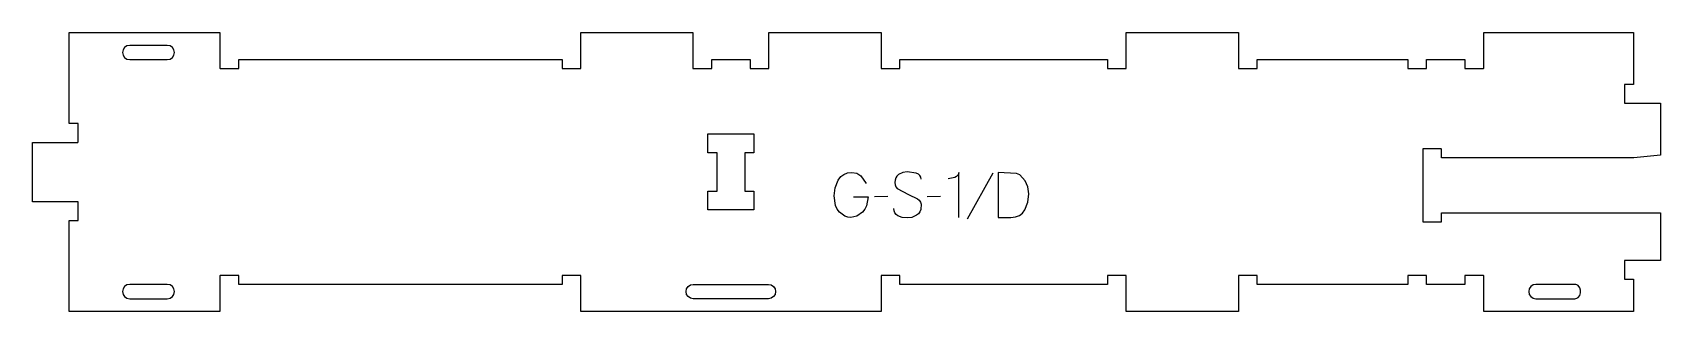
# Model space of a CAD drawing. Header units: millimetres. Extents: x -531 to 551, y -92 to 93.
import ezdxf

# ---------------------------------------------------------------- set-up
doc = ezdxf.new("R2010")
doc.units = ezdxf.units.MM
for name, color, linetype, true_color in [('1_ANYTOOL_1MMDEEP_LABELS_S', 2, 'Continuous', 0xffff00), ('3_ANYTOOL_CUTTHROUGH_INSID', 4, 'Continuous', 0x00ffff), ('4_ANYTOOL_CUTTHROUGH_OUTSI', 5, 'Continuous', 0x0000ff)]:
    doc.layers.add(name, color=color, linetype=linetype, true_color=true_color)

msp = doc.modelspace()

# ---------------------------------------------------------------- linework, layer by layer
at = {"layer": '1_ANYTOOL_1MMDEEP_LABELS_S'}
for p, q in [((107.6, -0.5), (90.4, -31.2)), ((37.7, -16.1), (28.9, -16.2)), ((72.7, -16.1), (63.9, -16.2))]:
    msp.add_line(p, q, dxfattribs=at)
for points in [[(14.8, -16.2), (24.6, -16.2), (23.5, -22.2), (22.4, -24.5), (20.8, -26.5), (17.2, -29.1), (13.2, -30), (11.1, -29.8), (9.2, -29.2), (5.6, -26.5), (4.1, -24.5), (3, -22), (2.1, -15.5), (2.8, -10.2), (4.8, -5.1), (6.4, -2.8), (8.4, -1.3), (10.9, -0.3), (13.8, 0), (17.1, -0.6), (19.7, -2.3), (23.4, -7.4)], [(59.9, -4.6), (59.7, -3.2), (59.1, -2.1), (58.1, -1.2), (56.6, -0.6), (50.5, 0.3), (47.6, -0.1), (44.9, -1.5), (43.8, -2.5), (43.1, -3.7), (42.6, -5.1), (42.4, -6.7), (42.6, -8.3), (43.1, -9.7), (44, -10.8), (51.4, -14.6), (57.5, -17.5), (58.6, -18.5), (59.4, -19.7), (59.8, -21.2), (59.6, -24.7), (58.9, -26.2), (58, -27.5), (56.7, -28.5), (53.7, -29.9), (50.5, -30.3), (47.3, -30), (44.4, -28.8), (43.2, -27.9), (42.4, -26.8), (41.9, -25.6), (41.7, -24.1)], [(84.9, -30), (84.9, 0), (84.6, -1.1), (84.1, -2), (83.3, -2.8), (82.2, -3.4), (77.9, -4.3)]]:
    msp.add_lwpolyline(points, dxfattribs=at)
msp.add_lwpolyline([(111, 0), (111, -30), (119.5, -29.9), (122.6, -29.6), (125.2, -28.6), (127.2, -27.1), (128.8, -24.9), (130.7, -19.8), (131.4, -14.3), (130.8, -9.7), (128.9, -5.5), (125.4, -1.7), (123.3, -0.7)], close=True, dxfattribs=at)
at = {"layer": '3_ANYTOOL_CUTTHROUGH_INSID'}
for points in [[(-466.1, 75), (-441.1, 75, 1), (-441.1, 84.5), (-466.1, 84.5, 1)], [(-466.1, -84), (-441.1, -84, 1), (-441.1, -74.5), (-466.1, -74.5, 1)], [(-41.6, -84), (-91.6, -84, -1), (-91.6, -74.5), (-41.6, -74.5, -1)], [(468.4, -84), (494.2, -84), (494.9, -83.9), (495.7, -83.6), (496.4, -83.2), (497.6, -81.8), (498.1, -80.1), (498.1, -78.4), (497.6, -76.7), (496.4, -75.3), (495.7, -74.8), (494.9, -74.6), (494.2, -74.5), (468.4, -74.5, 1)]]:
    msp.add_lwpolyline(points, format="xyb", close=True, dxfattribs=at)
msp.add_lwpolyline([(-57.3, 13.1), (-57.3, -12.4), (-51.3, -12.4), (-51.3, -24.9), (-81.8, -24.9), (-81.8, -12.4), (-75.8, -12.4), (-75.8, 13.1), (-81.8, 13.1), (-81.8, 25.6), (-51.3, 25.6), (-51.3, 13.1)], close=True, dxfattribs=at)
at = {"layer": '4_ANYTOOL_CUTTHROUGH_OUTSI'}
msp.add_lwpolyline([(-178.8, -68.7), (-178.8, -74.5), (-393.6, -74.5), (-393.6, -68.7, 0.414214), (-393.8, -68.5), (-405.8, -68.5, 0.414214), (-406.1, -68.7), (-406.1, -92.5), (-506.4, -92.5), (-506.4, -32), (-500.6, -32, 0.414214), (-500.4, -31.7), (-500.4, -19.7, 0.414214), (-500.6, -19.5), (-530.7, -19.5), (-530.7, 20), (-500.6, 20, 0.414214), (-500.4, 20.3), (-500.4, 32.3, 0.414214), (-500.6, 32.5), (-506.4, 32.5), (-506.4, 93), (-406.1, 93), (-406.1, 69.3, 0.414214), (-405.8, 69), (-393.8, 69, 0.414214), (-393.6, 69.3), (-393.6, 75), (-178.8, 75), (-178.8, 69.3, 0.414214), (-178.6, 69), (-166.6, 69, 0.414214), (-166.3, 69.3), (-166.3, 93), (-91.8, 93), (-91.8, 69.3, 0.414214), (-91.6, 69), (-79.6, 69, 0.414214), (-79.3, 69.3), (-79.3, 75), (-53.8, 75), (-53.8, 69.3, 0.414214), (-53.6, 69), (-41.6, 69, 0.414214), (-41.3, 69.3), (-41.3, 93), (33.2, 93), (33.2, 69.3, 0.414214), (33.4, 69), (45.4, 69, 0.414214), (45.7, 69.3), (45.7, 75), (183.7, 75), (183.7, 69.3, 0.414214), (183.9, 69), (195.9, 69, 0.414214), (196.2, 69.3), (196.2, 93), (270.7, 93), (270.7, 69.3, 0.414214), (270.9, 69), (282.9, 69, 0.414214), (283.2, 69.3), (283.2, 75), (383.2, 75), (383.2, 69.3, 0.414214), (383.4, 69), (395.4, 69, 0.414214), (395.7, 69.3), (395.7, 75), (421.2, 75), (421.2, 69.3, 0.414214), (421.4, 69), (433.4, 69, 0.414214), (433.7, 69.3), (433.7, 93), (533.2, 93), (533.2, 58.5), (527.4, 58.5, 0.414214), (527.2, 58.3), (527.2, 46.3, 0.414214), (527.4, 46), (551.2, 46), (551.2, 11.5), (533.4, 9.6), (405.7, 9.6), (405.7, 15.4, 0.414214), (405.4, 15.6), (393.4, 15.6, 0.414214), (393.2, 15.4), (393.2, -32.6, 0.414214), (393.4, -32.9), (405.4, -32.9, 0.414214), (405.7, -32.6), (405.7, -26.9), (551.2, -26.9), (551.2, -58.5), (527.4, -58.5, 0.414214), (527.2, -58.7), (527.2, -70.7, 0.414214), (527.4, -71), (533.2, -71), (533.2, -92.5), (433.7, -92.5), (433.7, -68.7, 0.414214), (433.4, -68.5), (421.4, -68.5, 0.414214), (421.2, -68.7), (421.2, -74.5), (395.7, -74.5), (395.7, -68.7, 0.414214), (395.4, -68.5), (383.4, -68.5, 0.414214), (383.2, -68.7), (383.2, -74.5), (283.2, -74.5), (283.2, -68.7, 0.414214), (282.9, -68.5), (270.9, -68.5, 0.414214), (270.7, -68.7), (270.7, -92.5), (196.2, -92.5), (196.2, -68.7, 0.414214), (195.9, -68.5), (183.9, -68.5, 0.414214), (183.7, -68.7), (183.7, -74.5), (45.7, -74.5), (45.7, -68.7, 0.414214), (45.4, -68.5), (33.4, -68.5, 0.414214), (33.2, -68.7), (33.2, -92.5), (-166.3, -92.5), (-166.3, -68.7, 0.414214), (-166.6, -68.5), (-178.6, -68.5, 0.414214)], format="xyb", close=True, dxfattribs=at)

doc.saveas('drawing.dxf')
